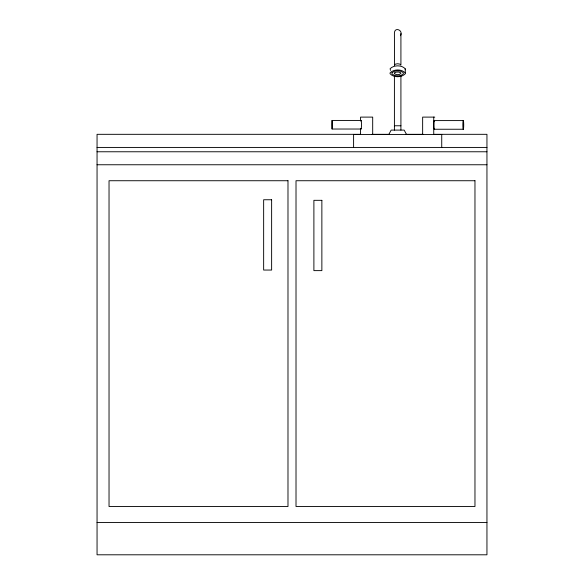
<?xml version="1.0" encoding="UTF-8"?>
<svg xmlns="http://www.w3.org/2000/svg" width="584" height="584" viewBox="0 0 584 584"><rect width="100%" height="100%" fill="white"/><g stroke="black" fill="none" stroke-linecap="round" stroke-linejoin="round"><path stroke-width="0.88" d="M405.223 69.737L405.281 68.89C401.901 64.802 393.682 64.904 390.105 68.715L390.514 70.387M405.281 73L405.223 73.847C401.639 77.657 393.426 77.76 390.046 73.672L390.105 72.825C393.682 69.014 401.901 68.912 405.281 73L405.281 68.89M394.529 65.474L394.412 33.558C394.142 26.273 403.705 30.091 400.478 35.741M394.412 65.123L395.368 64.145L397.66 63.744L399.96 64.145L400.916 65.123L400.916 33.558M388.827 134.437L391.163 130.101L404.164 130.101L406.5 134.437M434.766 117.107L422.641 117.107L422.641 134.437M332.077 120.435L361.065 120.435M434.27 120.589L463.265 120.589M394.412 125.772L400.916 125.772M332.077 129.028L361.065 129.028M434.306 129.246L463.294 129.246M360.321 134.32L97.053 134.32L97.053 554.8L486.946 554.8L486.946 134.32L434.109 134.32M372.169 134.32L389.477 134.32M405.873 134.32L423.181 134.32M97.053 147.431L486.946 147.431M97.053 151.767L486.946 151.767M97.053 164.761L486.946 164.761M97.053 522.476L486.946 522.476M441.73 147.431L441.73 134.437L353.597 134.437L353.597 147.431M433.737 117.107L433.737 134.437M400.916 75.986L400.916 130.101M394.412 75.986L394.412 130.101M372.687 134.437L372.687 117.107L360.562 117.107L360.562 120.757M360.562 128.962L360.562 134.437M360.854 121.012A4.285 0.423 -90 0 1 361.489 124.728A4.285 0.423 -90 0 1 360.854 128.444M434.511 128.582A4.322 0.423 -90 0 1 433.861 125.085A4.322 0.423 -90 0 1 434.481 121.092M392.025 72.693L392.025 73.978C394.981 76.519 400.347 76.519 403.303 73.978L403.303 72.693C400.347 70.146 394.981 70.146 392.025 72.693M394.529 72.978L394.85 74.022L396.821 74.664L399.288 74.526L400.916 73.336L400.478 72.65L398.507 72.007L396.04 72.146L394.529 72.978M287.985 180.733L109.033 180.733L109.033 506.503L287.985 506.503L287.985 180.733M474.967 180.733L296.015 180.733L296.015 506.503L474.967 506.503L474.967 180.733M271.626 199.75L263.647 199.75L263.647 270.049L271.626 270.049L271.626 199.75M321.864 200.327L313.893 200.327L313.893 270.626L321.864 270.626L321.864 200.327M332.369 127.757A4.285 0.423 -90 0 0 332.187 120.589A4.285 0.423 -90 0 0 331.668 125.845A4.285 0.423 -90 0 0 332.369 127.757M463.594 127.859A4.322 0.423 -90 0 0 463.375 120.705A4.322 0.423 -90 0 0 462.871 126.202A4.322 0.423 -90 0 0 463.594 127.859"/></g></svg>
